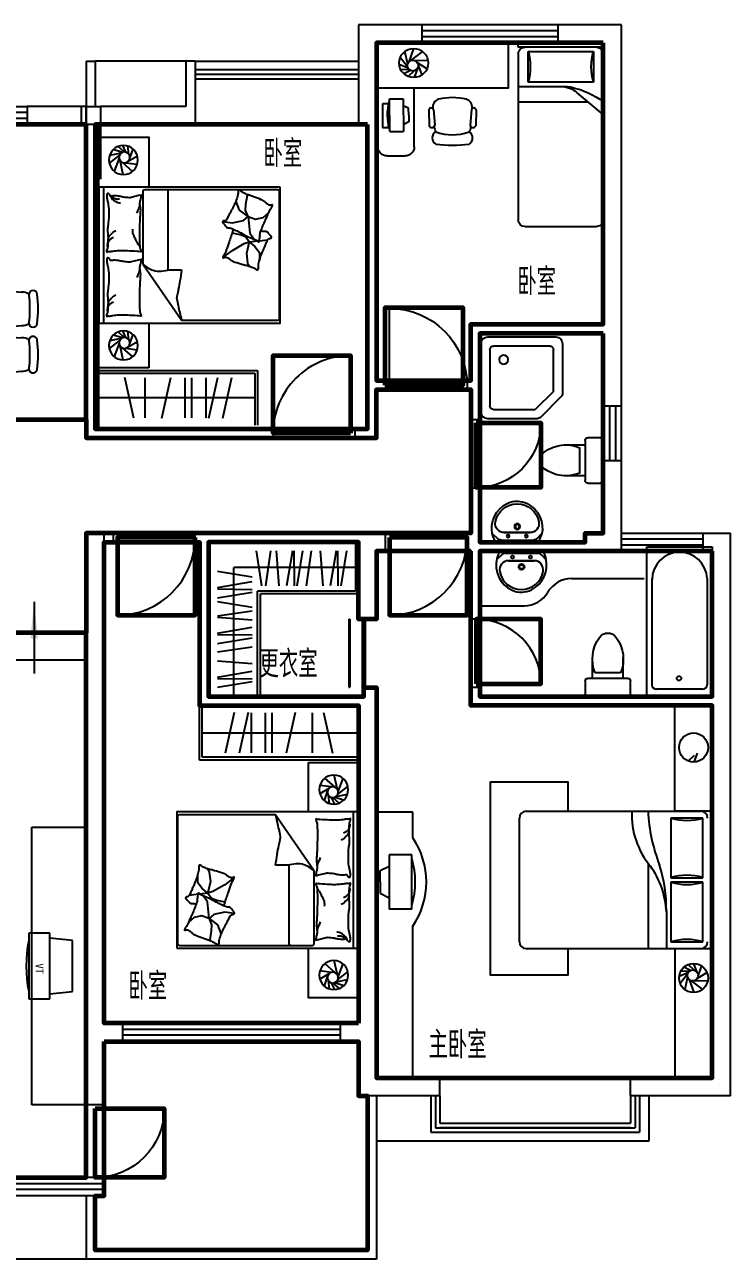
# Model space of a CAD drawing. Extents: x -461314 to -435514, y -713656 to -699456.
# Drawn here: x -443291 to -435514, y -713356 to -699756 of the extents above; entities that cross this region are included whole.
import ezdxf
from ezdxf.enums import TextEntityAlignment as Align

# ---------------------------------------------------------------- set-up
doc = ezdxf.new("R2010")
doc.units = 0
doc.header["$LTSCALE"] = 1000
doc.header["$MEASUREMENT"] = 0
doc.layers.get('0').update_dxf_attribs({"linetype": 'CONTINUOUS'})
for name, color, linetype in [('FUR', 8, 'CONTINUOUS'), ('HZ', 7, 'CONTINUOUS'), ('STAIR', 3, 'CONTINUOUS'), ('WALL', 2, 'CONTINUOUS'), ('WINDOW', 4, 'CONTINUOUS'), ('WINDOW_TEXT', 7, 'CONTINUOUS'), ('厨卫', 223, 'CONTINUOUS'), ('烟道', 6, 'CONTINUOUS')]:
    doc.layers.add(name, color=color, linetype=linetype)
for name, color, linetype, lineweight in [('GT_卧室', 1, 'CONTINUOUS', 60), ('GT_卫生间', 5, 'CONTINUOUS', 60), ('GT_客厅', 2, 'CONTINUOUS', 60), ('GT_衣帽间', 90, 'CONTINUOUS', 60), ('GT_过道', 30, 'CONTINUOUS', 60), ('GT_门', 101, 'CONTINUOUS', 60), ('GT_阳台', 6, 'CONTINUOUS', 60), ('GT_餐厅', 3, 'CONTINUOUS', 60)]:
    doc.layers.add(name, color=color, linetype=linetype, lineweight=lineweight)
doc.styles.add('ATT', font='TXT')
doc.styles.add('DIM_FONT', font='ZBTXT.shx', dxfattribs={"width": 0.8})
doc.styles.add('HZ', font='zbtxt.shx', dxfattribs={"bigfont": 'zbhz.shx'})
doc.styles.add('SIMPLEX', font='SIMPLEX.SHX')

# ---------------------------------------------------------------- blocks, each defined once
blk = doc.blocks.new('_DBLK')
blk.add_line((-0.45, 0), (-0.45, -0.95))
blk.add_arc((-0.45, 0), 0.95, 270, 0)
at = {"layer": 'WINDOW_TEXT', "style": 'SIMPLEX', "flags": 9}
blk.add_attdef('A', text='', height=1, dxfattribs=at).set_placement((0, 1.5), align=Align.MIDDLE)
blk = doc.blocks.new('_LV39')
for p, q in [((-360, -1650), (-360, 0)), ((-360, 0), (360, 0)), ((360, 0), (360, -1650)), ((-304, -1299), (-304, -130)), ((-254, -80), (254, -80)), ((304, -1299), (304, -130)), ((360, -1650), (-360, -1650))]:
    blk.add_line(p, q)
blk.add_circle((6, -200), 25)
for centre, radius, start, end in [((-254, -130), 50, 90, 179.9956), ((254, -130), 50, 0.0044, 90), ((-1, -1286), 304, 182.4544, 359.7472)]:
    blk.add_arc(centre, radius, start, end)
blk = doc.blocks.new('_WBLK')
for p, q in [((-0.5, 0.5), (0.5, 0.5)), ((0.5, 0.167), (-0.5, 0.167)), ((0.5, -0.167), (-0.5, -0.167)), ((-0.5, -0.5), (0.5, -0.5))]:
    blk.add_line(p, q)
at = {"layer": 'WINDOW_TEXT', "style": 'SIMPLEX', "flags": 9}
blk.add_attdef('A', text='', height=1, dxfattribs=at).set_placement((0, 1.5), align=Align.MIDDLE)
blk = doc.blocks.new('M_C5')
for p, q in [((-60, 63), (-50, 152)), ((-28, 86), (7, 160)), ((-9, 88), (59, 149)), ((-54, -14), (-154, 45)), ((-71, 21), (-106, 120)), ((12, 83), (112, 114)), ((26, 75), (152, 50)), ((42, 53), (156, -35)), ((48, 21), (102, -123)), ((-26, -30), (-153, -47)), ((14, -26), (-99, -126)), ((41, -2), (5, -160))]:
    blk.add_line(p, q)
for centre, radius in [((0, 0), 160), ((-11, 28), 60)]:
    blk.add_circle(centre, radius)
at = {"width": 0.8, "flags": 9}
for tag in ['XSIZE', 'YSIZE']:
    blk.add_attdef(tag, (0, 0), '', height=0.5, dxfattribs=at)
blk = doc.blocks.new('M_C54TQD')
for p, q in [((0, -52), (1500, -52)), ((26, -509), (26, -1968)), ((853, -489), (46, -489)), ((853, -489), (1472, -916)), ((46, -761), (915, -761)), ((1472, -1968), (1472, -916)), ((395, -1471), (369, -1593)), ((381, -1368), (395, -1471)), ((528, -1559), (509, -1470)), ((698, -1472), (623, -1603)), ((778, -1368), (698, -1472)), ((188, -1621), (90, -1638)), ((161, -1514), (137, -1518)), ((255, -1552), (161, -1514)), ((257, -1618), (188, -1621)), ((324, -1645), (255, -1552)), ((324, -1645), (257, -1618)), ((369, -1593), (324, -1645)), ((548, -1617), (528, -1559)), ((605, -1658), (548, -1617)), ((623, -1603), (605, -1658)), ((605, -1658), (734, -1626)), ((734, -1626), (837, -1640)), ((90, -1638), (87, -1645)), ((324, -1645), (510, -1664)), ((324, -1645), (355, -1728)), ((355, -1728), (335, -1810)), ((510, -1664), (560, -1700)), ((560, -1700), (572, -1709)), ((592, -1767), (580, -1861)), ((605, -1658), (594, -1752)), ((605, -1658), (655, -1721)), ((655, -1721), (720, -1769)), ((837, -1640), (873, -1660)), ((335, -1810), (281, -1873)), ((720, -1769), (813, -1769)), ((46, -1988), (1452, -1988))]:
    blk.add_line(p, q)
blk.add_lwpolyline([(0, -2000), (0, 0), (1500, 0), (1500, -2000)], close=True)
for points in [[(101, -127, -0.263368), (73, -108, -0.494818), (82, -89, -0.049225), (100, -88, -0.036831), (124, -89, -0.031893), (161, -97, 0.035782), (195, -104, 0.032941), (285, -110, 0.026564), (396, -104, 0.017905), (434, -99, -0.033397), (454, -97, -0.03204), (491, -97, 0.018442), (555, -101, 0.010837), (620, -100, 0.014624), (668, -97, 0.111249), (691, -89, -0.153708), (708, -86, -0.076444), (715, -87, -0.215512), (717, -89, -0.585858), (714, -92, 0.363489), (709, -95, 0.191716), (709, -106, -0.129675), (711, -123, -0.01735), (708, -140, 0.019326), (706, -155, 0.018818), (699, -223, 0.021828), (698, -283, 0.006204), (700, -316, 0.001963), (706, -423, 0.028341), (710, -459, -0.117014), (709, -468, -0.36606), (708, -469, -0.03973), (694, -466, -0.048309), (681, -461, 0.062981), (670, -457, 0.04058), (647, -454, 0.014345), (580, -451, 0.005484), (454, -452, 0.007153), (358, -455, 0.008762), (316, -458, -0.008153), (270, -461, -0.06251), (213, -456, 0.078669), (167, -454, 0.047825), (145, -459, -0.034494), (114, -466, -0.023571), (89, -469, -0.510228), (88, -468), (95, -438), (116, -356, 0.073041), (118, -336, 0.023305), (112, -275, 0.018299), (108, -252, -0.01097), (101, -214, -0.042281), (98, -180, -0.027201), (101, -126)], [(101, -127, -0.077379), (136, -152, -0.077379), (161, -187, -0.047525), (171, -211, -0.047525), (176, -238)], [(575, -101, 0.027842), (551, -111, 0.048685), (539, -119, 0.023666), (511, -144, 0.031223), (492, -164, 0.046801), (486, -172, 0.023191), (478, -189)], [(657, -95, 0.088153), (622, -98, 0.088153), (591, -114, 0.077547), (569, -135, 0.077547), (555, -162)], [(810, -127, -0.263368), (782, -108, -0.494818), (791, -89, -0.049225), (809, -88, -0.036831), (833, -89, -0.031893), (871, -97, 0.035782), (905, -104, 0.032941), (994, -110, 0.026564), (1106, -104, 0.017905), (1143, -99, -0.033397), (1163, -97, -0.03204), (1200, -97, 0.018442), (1265, -101, 0.010837), (1329, -100, 0.014624), (1377, -97, 0.111249), (1400, -89, -0.153708), (1417, -86, -0.076444), (1424, -87, -0.215512), (1426, -89, -0.585858), (1423, -92, 0.363489), (1419, -95, 0.191716), (1419, -106, -0.129675), (1421, -123, -0.01735), (1418, -140, 0.019326), (1415, -155, 0.018818), (1408, -223, 0.021828), (1407, -283, 0.006204), (1409, -316, 0.001963), (1415, -423, 0.028341), (1419, -459, -0.117014), (1419, -468, -0.36606), (1417, -469, -0.03973), (1404, -466, -0.048309), (1390, -461, 0.062981), (1379, -457, 0.04058), (1356, -454, 0.014345), (1289, -451, 0.005484), (1164, -452, 0.007153), (1067, -455, 0.008762), (1025, -458, -0.008153), (979, -461, -0.06251), (922, -456, 0.078669), (877, -454, 0.047825), (854, -459, -0.034494), (823, -466, -0.023571), (798, -469, -0.510228), (797, -468), (805, -438), (825, -356, 0.073041), (827, -336, 0.023305), (821, -275, 0.018299), (817, -252, -0.01097), (810, -214, -0.042281), (807, -180, -0.027201), (810, -126)], [(1284, -101, 0.027842), (1260, -111, 0.048685), (1248, -119, 0.023666), (1220, -144, 0.031223), (1201, -164, 0.046801), (1196, -172, 0.023191), (1188, -189)], [(1366, -95, 0.088153), (1332, -98, 0.088153), (1300, -114, 0.077547), (1279, -135, 0.077547), (1265, -162)], [(99, -143, -0.05369), (114, -156, -0.070312), (122, -168, -0.015448), (125, -177, -0.013244), (129, -187, -0.082127), (132, -205, -0.064164), (129, -228)], [(661, -455, 0.016108), (622, -429, 0.024599), (595, -414, 0.009477), (546, -391, 0.015937), (516, -378, 0.072521), (500, -375, 0.033339), (463, -375)], [(191, -454, 0.009729), (219, -445, 0.009729), (246, -435, 0.007971), (267, -426, 0.007971), (289, -416)], [(853, -489, -0.085272), (917, -599, -0.124044), (926, -686), (912, -782), (914, -912)], [(901, -454, 0.009729), (928, -445, 0.009729), (955, -435, 0.007971), (977, -426, 0.007971), (998, -416)], [(914, -912, 0.007867), (1032, -894, 0.009508), (1128, -876, 0.006616), (1193, -862, -0.023828), (1212, -858, -0.080713), (1230, -859, -0.009591), (1383, -891, -0.013133), (1416, -899, -0.007859), (1472, -916)], [(464, -1480, 0.025626), (476, -1478, 0.0108), (605, -1436, 0.00456), (692, -1405, 0.01125), (727, -1391, 0.069394), (746, -1380, -0.079756), (763, -1371, -0.106399), (778, -1368, -0.328642), (782, -1372, -0.299547), (779, -1378, 0.189917), (774, -1387, 0.033518), (773, -1397, 0.075627), (773, -1402, 0.053489), (776, -1410, 0.017838), (788, -1432, 0.038394), (805, -1456, -0.059529), (816, -1472, -0.035943), (826, -1498, -0.011245), (852, -1585, -0.006203), (862, -1624, 0.010783), (868, -1647, 0.019485), (873, -1660, 0.005062), (892, -1710, 0.101392), (909, -1736, -0.223768), (914, -1749, -0.25558), (911, -1754, -0.081563), (895, -1759, -0.071805), (878, -1759, 0.069985), (861, -1759, 0.03546), (801, -1772, 0.029432), (732, -1797, 0.001554), (699, -1811, -0.00152), (665, -1826, -0.004735), (629, -1840, 0.00382), (586, -1859, 0.296001), (564, -1891, -0.649774), (542, -1900, -0.02319), (538, -1895, 0.0288), (534, -1892, 0.005727), (527, -1886, -0.004358), (519, -1878, -0.027528), (502, -1861, -0.046214), (493, -1850, -0.194121), (490, -1833, 0.133719), (489, -1809, 0.005779), (482, -1787, 0.008882)]]:
    blk.add_lwpolyline(points, format="xyb")
blk.add_lwpolyline([(58, -1583, 0.101392), (40, -1559, -0.223768), (34, -1546, -0.25558), (36, -1541, -0.081563), (52, -1535, -0.071805), (69, -1534, 0.069985), (86, -1532, 0.03546), (145, -1515, 0.029432), (211, -1485, 0.001554), (244, -1468, -0.00152), (276, -1451, -0.004735), (311, -1433, 0.00382), (353, -1412, 0.296001), (372, -1378, -0.649774), (393, -1367, -0.02319), (398, -1372, 0.0288), (402, -1375, 0.005727), (409, -1380, -0.004358), (418, -1387, -0.027528), (436, -1403, -0.046214), (445, -1414, -0.194121), (450, -1430, 0.133719), (453, -1454, 0.011505), (471, -1496, 0.008882), (497, -1550, 0.012426), (535, -1618, -0.033612), (547, -1644), (570, -1701), (588, -1744, 0.224341), (603, -1757, -0.722772), (603, -1766, -0.103513), (599, -1767, 0.053465), (592, -1767, 0.030109), (569, -1772, -0.031436), (547, -1776, -0.05324), (532, -1776, 0.05518), (517, -1777, 0.056271), (492, -1783, 0.0108), (366, -1835, 0.00456), (281, -1873, 0.01125), (247, -1889, 0.069394), (229, -1902, -0.079756), (213, -1912, -0.106399), (199, -1915, -0.328642), (195, -1912, -0.299547), (196, -1906, 0.189917), (201, -1896, 0.033518), (202, -1886, 0.075627), (201, -1882, 0.053489), (197, -1874, 0.017838), (184, -1853, 0.038394), (165, -1830, -0.059529), (153, -1815, -0.035943), (140, -1790, -0.011245), (108, -1705, -0.006203), (95, -1667, 0.010783), (87, -1645, 0.019485), (82, -1632, 0.005062)], format="xyb", close=True)
for centre, start, end in [((46, -509), 90, 180), ((46, -741), 180, 270), ((46, -1968), 180, 270), ((1452, -1968), 270, 360)]:
    blk.add_arc(centre, 20, start, end)
at = {"style": 'DIM_FONT', "width": 0.8, "flags": 9}
for tag in ['XSIZE', 'YSIZE']:
    blk.add_attdef(tag, (0, 0), '', height=0.5, dxfattribs=at)
blk = doc.blocks.new('A$C51464C99')
at = {"layer": 'FUR'}
for p, q in [((1720, 2602, 0), (1720, 3172, 0)), ((1750, 2572, 0), (1750, 3172, 0)), ((384, 3096, 0), (285, 2647, 0)), ((507, 2651, 0), (507, 3091, 0)), ((696, 3096, 0), (795, 2647, 0)), ((948, 2651, 0), (948, 3091, 0)), ((1023, 2651, 0), (1023, 3091, 0)), ((1178, 2651, 0), (1178, 3091, 0)), ((1213, 3096, 0), (1312, 2647, 0)), ((1367, 3096, 0), (1466, 2647, 0)), ((1720, 2872, 0), (0, 2872, 0)), ((0, 2602, 0), (1720, 2602, 0)), ((0, 2572, 0), (1750, 2572, 0))]:
    blk.add_line(p, q, dxfattribs=at)
at = {"layer": 'FUR', "elevation": 0}
for points in [[(550, 2542), (0, 2542), (0, 2050), (550, 2050)], [(550, 550), (0, 550), (0, 0), (550, 0)]]:
    blk.add_lwpolyline(points, close=True, dxfattribs=at)
at = {"layer": 'FUR'}
for name, p, rotation in [('M_C5', (271, 2295, 0), 180.0000000003231), ('M_C54TQD', (0, 550, 0), 90), ('M_C5', (271, 252, 0), 180.0000000003231)]:
    blk.add_blockref(name, p, dxfattribs=dict(at, rotation=rotation))
blk = doc.blocks.new('12PSTG02')
at = {"color": 0, "linetype": 'ByBlock'}
for p, q in [((-5.882738, 11.493405), (-13.636493, 11.294805)), ((-5.73403, 9.170818), (-13.415554, 8.575543)), ((-4.996459, 9.562867), (-5.284204, 9.540568)), ((-5.882738, -11.493405), (-13.636493, -11.294805)), ((-5.73403, -9.170818), (-13.415554, -8.575543)), ((-4.996459, -9.562867), (-5.284204, -9.540568)), ((-4.996459, -9.562867), (-5.28099, -9.544821))]:
    blk.add_line(p, q, dxfattribs=at)
for centre, radius, start, end in [((39.486083, 0), 62.486083, 172.590731, 187.409269), ((-19.5, 6.311132), 3.452743, 30.392687, 149.607313), ((4.70097, 0), 22.70097, 159.208954, 200.791046), ((-12.998837, 0.943692), 7.999035, 97.334712, 116.212212), ((-13.097037, 9.970029), 1.4304, 112.156422, 257.133709), ((-6.286552, 10.301496), 1.258456, 296.04311, 71.283835), ((-4.647836, 5.578088), 4, 16.10866, 95), ((-28.187947, 0), 28.187947, 346.275006, 13.724994), ((-19.5, -6.311132), 3.452743, 210.392687, 329.607313), ((-12.998837, -1.056308), 7.999035, 243.61801, 261.904764), ((-13.097037, -9.970029), 1.4304, 102.866291, 247.843578), ((-6.286552, -10.301496), 1.258456, 288.716165, 63.95689), ((-4.647836, -5.578088), 4, 265, 343.89134)]:
    blk.add_arc(centre, radius, start, end, dxfattribs=at)
at = {"color": 0, "linetype": 'ByBlock', "style": 'ATT'}
for tag, p, flags in [('ITEM', (-22, -21), 3), ('ROOM_NUMBER', (-22, -29), 1)]:
    blk.add_attdef(tag, p, '', height=6, dxfattribs=dict(at, flags=flags))
blk = doc.blocks.new('-CHAI6')
at = {"xscale": 22.75, "yscale": 22.75, "zscale": 22.75}
blk.add_blockref('12PSTG02', (519, 28), dxfattribs=at)
blk = doc.blocks.new('A$C41520BB4')
at = {"layer": 'FUR'}
for p, q in [((1146, 1437), (500, 1437)), ((670, 1325), (671, 1387)), ((671, 1387), (933, 1385)), ((933, 1385), (932, 1320)), ((618, 1310), (617, 1160)), ((978, 1307), (618, 1310)), ((932, 1320), (676, 1321)), ((978, 1307), (977, 1157)), ((1246, 1337), (1246, 1137)), ((617, 1160), (977, 1157)), ((721, 1099), (692, 1159)), ((796, 1098), (721, 1099)), ((796, 1098), (871, 1098)), ((871, 1098), (902, 1158)), ((1146, 1037), (500, 1037))]:
    blk.add_line(p, q, dxfattribs=at)
blk.add_lwpolyline([(500, 1453), (0, 1453), (0, 0), (500, 0)], close=True, dxfattribs=at)
for centre, radius, start, end in [((1146, 1337), 100, 0, 90), ((794, 776), 555, 73.2367, 105.9776), ((1146, 1137), 100, 270, 0)]:
    blk.add_arc(centre, radius, start, end, dxfattribs=at)
at = {"layer": 'FUR', "xscale": -1}
for name, p, rotation in [('M_C5', (222, 1043), 309.9999999999941), ('-CHAI6', (1122, 588), 3.4373e-12)]:
    blk.add_blockref(name, p, dxfattribs=dict(at, rotation=rotation))
blk = doc.blocks.new('BED1')
at = {"layer": 'FUR'}
for p, q in [((-1951, 469), (-120, 469)), ((-790, 468), (-549, 182)), ((-48, 469), (-48, -469)), ((-48, 469), (0, 469)), ((0, 469), (0, -469)), ((-2023, -397), (-2023, 397)), ((-649, -469), (-649, 300)), ((-433, 361), (-433, -361)), ((-96, 361), (-433, 361)), ((-96, -361), (-96, 361)), ((-481, -469), (-481, 53)), ((-433, -361), (-96, -361)), ((-120, -469), (-1951, -469)), ((-48, -469), (0, -469))]:
    blk.add_line(p, q, dxfattribs=at)
for centre, radius, start, end in [((-1951, 397), 72.1, 90, 180), ((-1440, -106), 978, 13.3928, 36.0202), ((-120, 397), 72.1, 0, 90), ((-264, 937), 601, 253.7398, 286.2602), ((-769, -4), 288, 0, 40.1059), ((-769, 53), 288, 0, 13.3928), ((-1951, -397), 72.1, 180, 270), ((-264, -937), 601, 73.7398, 106.2602), ((-120, -397), 72.1, 270, 0)]:
    blk.add_arc(centre, radius, start, end, dxfattribs=at)
blk = doc.blocks.new('A$C283B5FA0')
at = {"layer": 'FUR', "xscale": -1, "rotation": 90.00792921437115}
blk.add_blockref('BED1', (469, 0), dxfattribs=at)
at = {"layer": 'WINDOW', "xscale": -1, "rotation": 269.9999722310597}
blk.add_blockref('A$C41520BB4', (1047, 0), dxfattribs=at)
blk = doc.blocks.new('A$C14C36DB4')
at = {"layer": 'FUR'}
for p, q in [((599, 1820), (613, 1981)), ((993, 1820), (981, 1981)), ((333, 1506), (172, 1491)), ((385, 1416), (385, 716)), ((1185, 1416), (1185, 716)), ((1221, 1496), (1382, 1482)), ((333, 1112), (172, 1123)), ((1221, 1102), (1382, 1114)), ((333, 1001), (172, 987)), ((1221, 992), (1382, 977)), ((333, 607), (172, 619)), ((1221, 598), (1382, 609)), ((599, 333), (613, 172)), ((993, 333), (981, 172))]:
    blk.add_line(p, q, dxfattribs=at)
for centre, radius, start, end in [((640, 2108), 46, 98.4555, 261.5445), ((797, 1981), 184, 153.7878, 180), ((796, 1061), 1104, 81.5445, 98.4555), ((796, 970), 1104, 81.5445, 98.4555), ((951, 2108), 46, 278.4555, 81.5445), ((797, 1981), 184, 0, 26.382), ((785, 1416), 400, 0, 180), ((690, 1812), 92, 175, 253.8913), ((901, 1812), 92, 286.1087, 5), ((796, 2177), 471, 253.8913, 286.1087), ((45, 1464), 46, 8.4555, 171.5445), ((341, 1414), 92, 16.1087, 95), ((1213, 1404), 92, 85, 163.8913), ((1508, 1455), 46, 8.4555, 171.5445), ((1092, 1309), 1104, 171.5445, 188.4555), ((1183, 1309), 1104, 171.5445, 188.4555), ((172, 1307), 184, 90, 116.2122), ((-24, 1309), 471, 343.8913, 16.1087), ((1577, 1299), 471, 163.8913, 196.1087), ((1382, 1298), 184, 63.7878, 90), ((371, 1299), 1104, 351.5445, 8.4555), ((462, 1299), 1104, 351.5445, 8.4555), ((45, 1153), 46, 188.4555, 351.5445), ((172, 1307), 184, 243.618, 270), ((341, 1203), 92, 265, 343.8913), ((1213, 1194), 92, 196.1087, 275), ((1382, 1298), 184, 270, 296.382), ((1508, 1143), 46, 188.4555, 351.5445), ((1092, 804), 1104, 171.5445, 188.4555), ((45, 960), 46, 8.4555, 171.5445), ((1183, 804), 1104, 171.5445, 188.4555), ((172, 803), 184, 90, 116.2122), ((341, 910), 92, 16.1087, 95), ((1213, 900), 92, 85, 163.8913), ((1382, 793), 184, 63.7878, 90), ((1508, 950), 46, 8.4555, 171.5445), ((371, 795), 1104, 351.5445, 8.4555), ((462, 795), 1104, 351.5445, 8.4555), ((-24, 804), 471, 343.8913, 16.1087), ((1577, 795), 471, 163.8913, 196.1087), ((785, 716), 400, 180, 0), ((45, 649), 46, 188.4555, 351.5445), ((172, 803), 184, 243.618, 270), ((341, 699), 92, 265, 343.8913), ((1213, 689), 92, 196.1087, 275), ((1382, 793), 184, 270, 296.382), ((1508, 639), 46, 188.4555, 351.5445), ((690, 341), 92, 106.1087, 185), ((796, -24), 471, 73.8913, 106.1087), ((901, 341), 92, 355, 73.8913), ((797, 172), 184, 180, 206.2122), ((797, 172), 184, 333.618, 0), ((640, 45), 46, 98.4555, 261.5445), ((796, 1183), 1104, 261.5445, 278.4555), ((951, 45), 46, 278.4555, 81.5445), ((796, 1092), 1104, 261.5445, 278.4555)]:
    blk.add_arc(centre, radius, start, end, dxfattribs=at)
blk = doc.blocks.new('A$C0FB162C6')
at = {"layer": 'FUR', "xscale": -1, "rotation": 180}
blk.add_blockref('A$C14C36DB4', (12, 2165), dxfattribs=at)
blk = doc.blocks.new('M_E6')
for p, q in [((240, 0), (-240, 0)), ((-237, 0), (239, 0)), ((240, 0), (270, -79)), ((-213, -36), (-271, -91)), ((-240, 0), (-270, -79)), ((-179, -23), (181, -23)), ((141, -105), (-141, -105)), ((-141, -105), (141, -105)), ((217, -37), (274, -95))]:
    blk.add_line(p, q)
for centre, radius in [((-99, -65), 16.3), ((101, -65), 16.3), ((2, -172), 31.6), ((2, -172), 23)]:
    blk.add_circle(centre, radius)
for centre, radius, start, end in [((28, -152), 307, 166.1751, 244.7296), ((-141, -205), 100, 90, 190.5602), ((-179, -73), 50, 90, 133.181), ((-28, -152), 307, 297.0639, 13.8249), ((141, -205), 100, 349.4398, 90), ((181, -73), 50, 44.5607, 90), ((0, -179), 243, 190.5602, 349.4398), ((0, -201), 250, 245.8071, 296.4628), ((28, -152), 307, 266.589, 266.5936)]:
    blk.add_arc(centre, radius, start, end)
at = {"width": 0.8, "flags": 9}
for tag in ['XSIZE', 'YSIZE']:
    blk.add_attdef(tag, (0, 0), '', height=0.5, dxfattribs=at)
blk = doc.blocks.new('_ARROW')
blk.add_solid([(0, 0), (-1, 0.1), (-1, -0.1)])
blk = doc.blocks.new('A$C3A912732')
at = {"layer": '厨卫'}
for p, q in [((8, 370), (319, 681)), ((361, 681), (460, 582)), ((460, 540), (149, 229)), ((446, 440), (249, 243)), ((425, 504), (588, 341)), ((107, 229), (8, 328)), ((185, 264), (348, 101))]:
    blk.add_line(p, q, dxfattribs=at)
for centre, radius, start, end in [((340, 660), 30, 45, 135), ((439, 561), 30, 315, 45), ((294, 73), 398, 8.3619, 67.5495), ((29, 349), 30, 135, 225), ((128, 250), 30, 225, 315), ((616, 395), 398, 202.4505, 261.6381), ((580, 109), 110, 258.4509, 11.5491)]:
    blk.add_arc(centre, radius, start, end, dxfattribs=at)
at = {"layer": '厨卫', "style": 'DIM_FONT', "width": 0.8, "flags": 9}
for tag in ['YSIZE', 'XSIZE']:
    blk.add_attdef(tag, (163, 526), '', height=0.5, rotation=225, dxfattribs=at)
blk = doc.blocks.new('M_A13ZTG')
for p, q in [((-0.502, 0.208), (0.498, 0.208)), ((-0.502, 0.208), (-0.502, 0.19)), ((-0.502, 0.19), (0.498, 0.19)), ((0.498, 0.208), (0.498, 0.19))]:
    blk.add_line(p, q)
blk = doc.blocks.new('M_E27FMO')
at = {"color": 0, "linetype": 'ByBlock'}
for p, q in [((-185.9, 0.6), (-549.7, 0.6)), ((-599.7, -49.4), (-599.7, -549.4)), ((-508.1, -66.1), (-199.7, -66.1)), ((-66.4, -199.4), (-199.7, -66.1)), ((-9.5, -162.1), (-162.4, -9.2)), ((-533.1, -507.8), (-533.1, -91.1)), ((-66.4, -199.4), (-66.4, -507.8)), ((0.3, -549.4), (0.3, -185.6)), ((-91.4, -532.8), (-508.1, -532.8)), ((-549.7, -599.4), (-49.7, -599.4))]:
    blk.add_line(p, q, dxfattribs=at)
blk.add_circle((-433.1, -432.8), 33.3, dxfattribs=at)
for centre, radius, start, end in [((-549.7, -49.4), 50, 90, 180), ((-185.9, -32.8), 33.3, 45, 90), ((-508.1, -91.1), 25, 90, 180), ((-33.1, -185.6), 33.3, 0, 45), ((-508.1, -507.8), 25, 180, 270), ((-91.4, -507.8), 25, 270, 0), ((-549.7, -549.4), 50, 180, 270), ((-49.7, -549.4), 50, 270, 0)]:
    blk.add_arc(centre, radius, start, end, dxfattribs=at)
at = {"style": 'DIM_FONT', "width": 0.8, "flags": 9}
for tag in ['XSIZE', 'YSIZE']:
    blk.add_attdef(tag, (0, 0), '', height=0.5, dxfattribs=at)
blk = doc.blocks.new('A$C503303A6')
at = {"layer": '厨卫', "xscale": -1.5, "yscale": 1.5, "zscale": 1.5, "rotation": 179.9999564284165}
blk.add_blockref('M_E27FMO', (900, 1), dxfattribs=at)
blk = doc.blocks.new('_C9EGQ')
for p, q in [((351, 0), (-351, 0)), ((384, -312), (351, 0)), ((-351, 0), (-384, -312)), ((450, -312), (-450, -312)), ((-450, -312), (-450, -600)), ((450, -600), (450, -312)), ((-450, -600), (450, -600))]:
    blk.add_line(p, q)
blk.add_arc((0, 1103, 0), 1739, 258.3431, 281.6569)
at = {"extrusion": (0, 1.622e-13, -1)}
blk.add_text('TV', height=105, rotation=0, dxfattribs=at).set_placement((-108, -504))
at = {"style": 'DIM_FONT', "width": 0.8, "flags": 9}
for tag in ['XSIZE', 'YSIZE']:
    blk.add_attdef(tag, (0, 0), '', height=0.5, dxfattribs=at)

msp = doc.modelspace()

# ---------------------------------------------------------------- linework, layer by layer
at = {"layer": 'FUR'}
for p, q in [((-440676, -705937), (-440737, -705552)), ((-440581, -705552), (-440637, -705937)), ((-440486, -705937), (-440515, -705552)), ((-440341, -705552), (-440407, -705937)), ((-440318, -705937), (-440323, -705552)), ((-440229, -705552), (-440292, -705937)), ((-440134, -705552), (-440190, -705937)), ((-440003, -705937), (-440032, -705552)), ((-439858, -705552), (-439924, -705937)), ((-439835, -705937), (-439840, -705552)), ((-439746, -705552), (-439808, -705937)), ((-439644, -705456), (-439644, -705996)), ((-440783, -705842), (-441168, -705781)), ((-439644, -705734), (-440986, -705734)), ((-440986, -707156), (-440986, -705734)), ((-441168, -705957), (-440783, -705891)), ((-440783, -705980), (-441168, -705975)), ((-441168, -706069), (-440783, -706006)), ((-439644, -705996), (-440724, -705996)), ((-440724, -707156), (-440724, -705996)), ((-439614, -706026), (-440694, -706026)), ((-440694, -707156), (-440694, -706026)), ((-440783, -706174), (-441168, -706113)), ((-441168, -706269), (-440783, -706213)), ((-440783, -706314), (-441168, -706285)), ((-441168, -706459), (-440783, -706393)), ((-440783, -706482), (-441168, -706477)), ((-441168, -706571), (-440783, -706509)), ((-441168, -706666), (-440783, -706610)), ((-440783, -706797), (-441168, -706768)), ((-441168, -706943), (-440783, -706876)), ((-440783, -706965), (-441168, -706960)), ((-441168, -707055), (-440783, -706992)), ((-441364, -707856), (-441364, -707256)), ((-441334, -707826), (-441334, -707256)), ((-440982, -707331), (-441080, -707780)), ((-440827, -707331), (-440926, -707780)), ((-440311, -707331), (-440409, -707780)), ((-439998, -707331), (-439900, -707780)), ((-436127, -708420), (-436126, -707256)), ((-440792, -707776), (-440792, -707337)), ((-440638, -707776), (-440638, -707337)), ((-440562, -707776), (-440562, -707337)), ((-440121, -707776), (-440121, -707337)), ((-441334, -707556), (-439614, -707556)), ((-439614, -707856), (-441364, -707856)), ((-439614, -707826), (-441334, -707826)), ((-435913, -707805), (-435979, -707867)), ((-435878, -707780), (-435915, -707878)), ((-437763, -708420), (-435841, -708420)), ((-435715, -708420), (-436126, -708420)), ((-439014, -708432), (-439414, -708432)), ((-439014, -708712), (-439014, -708432)), ((-437839, -709858), (-437839, -708495)), ((-435816, -708495), (-436169, -708495)), ((-436169, -708495), (-436169, -709152)), ((-435816, -709152), (-435816, -708495)), ((-443214, -711656, 0), (-443214, -708594, 0)), ((-443214, -708594, 0), (-442614, -708594, 0)), ((-439025, -708899), (-439275, -708899)), ((-439275, -708899), (-439275, -709499)), ((-439025, -709499), (-439025, -708899)), ((-439375, -709074), (-439275, -709024)), ((-439375, -709199), (-439375, -709074)), ((-436421, -709000), (-436421, -709934)), ((-439375, -709199), (-439375, -709324)), ((-436169, -709152), (-435816, -709152)), ((-435816, -709202), (-436169, -709202)), ((-436169, -709202), (-436169, -709858)), ((-435816, -709858), (-435816, -709202)), ((-439375, -709324), (-439275, -709374)), ((-439025, -709499), (-439275, -709499)), ((-436219, -709518), (-436219, -709934)), ((-439014, -711356), (-439014, -709685)), ((-436169, -709858), (-435816, -709858)), ((-435841, -709934), (-437763, -709934)), ((-436126, -709934), (-436126, -711356)), ((-435715, -709934), (-436126, -709934)), ((-435969, -710184), (-436060, -710180)), ((-435952, -710173), (-436027, -710139)), ((-435913, -710170), (-435979, -710109)), ((-435878, -710195), (-435915, -710097)), ((-435869, -710233), (-435830, -710124)), ((-435982, -710201), (-436078, -710241)), ((-435987, -710216), (-436068, -710316)), ((-435985, -710244), (-436016, -710384)), ((-435969, -710272), (-435918, -710417)), ((-435949, -710285), (-435820, -710383)), ((-435913, -710286), (-435762, -710289)), ((-435879, -710263), (-435772, -710195)), ((-442614, -711656, 0), (-443214, -711656, 0))]:
    msp.add_line(p, q, dxfattribs=at)
for points in [[(-440164, -707885), (-439614, -707885), (-439614, -708427), (-440164, -708427)], [(-440164, -709927), (-439614, -709927), (-439614, -710477), (-440164, -710477)]]:
    msp.add_lwpolyline(points, close=True, dxfattribs=at)
msp.add_lwpolyline([(-437300, -708420), (-437300, -708100), (-438161, -708100), (-438161, -710224), (-437300, -710224), (-437300, -709934)], dxfattribs=at)
for centre, radius in [((-435919, -707718), 160), ((-435919, -710257), 160), ((-435928, -710228), 60)]:
    msp.add_circle(centre, radius, dxfattribs=at)
for centre, radius, start, end in [((-437763, -708495), 75.7, 90, 180), ((-435708, -708458), 892, 177.5673, 219.5461), ((-434566, -708335), 1857, 182.616, 201.4069), ((-435841, -708495), 75.7, 0, 90), ((-435992, -707890), 631, 253.7398, 286.2602), ((-439729, -709199), 865, 325.7553, 34.2447), ((-439912, -709199), 925, 343.6295, 16.3705), ((-437146, -709571), 928, 2.5398, 36.0403), ((-437803, -709497), 1584, 359.2582, 17.8034), ((-435992, -709757), 631, 73.7398, 106.2602), ((-435992, -708596), 631, 253.7398, 286.2602), ((-437763, -709858), 75.7, 180, 270), ((-435992, -710464), 631, 73.7398, 106.2602), ((-435841, -709858), 75.7, 270, 0)]:
    msp.add_arc(centre, radius, start, end, dxfattribs=at)
at = {"layer": 'GT_卧室'}
for points in [[(-436915, -699956), (-439414, -699956), (-439414, -703676), (-438374, -703676), (-438374, -703056), (-436914, -703056), (-436915, -699956)], [(-439514, -700856), (-442514, -700856), (-442514, -704206), (-439514, -704206), (-439514, -700856)], [(-439614, -710756), (-442414, -710756), (-442414, -705456), (-441364, -705456), (-441364, -707256), (-439614, -707256), (-439614, -710756)], [(-438374, -705556), (-439414, -705556), (-439414, -706306), (-439554, -706306), (-439554, -707056), (-439414, -707056), (-439414, -711356), (-435714, -711356), (-435714, -707256), (-438374, -707256), (-438374, -705556)]]:
    msp.add_lwpolyline(points, dxfattribs=at)
at = {"layer": 'GT_卫生间'}
for points in [[(-436914, -703156), (-438274, -703156), (-438274, -705456), (-437114, -705456), (-437114, -705356), (-436914, -705356), (-436914, -703156)], [(-435714, -705556), (-438274, -705556), (-438274, -707156), (-435714, -707156), (-435714, -705556)]]:
    msp.add_lwpolyline(points, dxfattribs=at)
at = {"layer": 'GT_客厅'}
msp.add_lwpolyline([(-447014, -712456), (-442614, -712456), (-442614, -706456), (-447014, -706456), (-447014, -712456)], dxfattribs=at)
at = {"layer": 'GT_衣帽间'}
msp.add_lwpolyline([(-439554, -706306), (-439614, -706306), (-439614, -705456), (-441264, -705456), (-441264, -707156), (-439554, -707156), (-439554, -706306)], dxfattribs=at)
at = {"layer": 'GT_过道'}
msp.add_lwpolyline([(-445114, -706456), (-445114, -704106), (-442614, -704106), (-442614, -704306), (-439414, -704306), (-439414, -703776), (-438374, -703776), (-438374, -705356), (-442614, -705356), (-442614, -706456), (-445114, -706456)], dxfattribs=at)
at = {"layer": 'GT_门'}
for points in [[(-439319, -703726), (-439319, -702871), (-438464, -702871), (-438464, -703726), (-439319, -703726)], [(-439699, -704256), (-440554, -704256), (-440554, -703401), (-439699, -703401), (-439699, -704256)], [(-438314, -704143), (-437602, -704143), (-437602, -704855), (-438314, -704855), (-438314, -704143)], [(-441414, -705406), (-442269, -705406), (-442269, -706261), (-441414, -706261), (-441414, -705406)], [(-439269, -705406), (-439269, -706261), (-438414, -706261), (-438414, -705406), (-439269, -705406)], [(-438314, -707018), (-437602, -707018), (-437602, -706306), (-438314, -706306), (-438314, -707018)], [(-442514, -711696), (-441754, -711696), (-441754, -712456), (-442514, -712456), (-442514, -711696)]]:
    msp.add_lwpolyline(points, dxfattribs=at)
at = {"layer": 'GT_阳台'}
msp.add_lwpolyline([(-442414, -710956), (-439614, -710956), (-439614, -711556), (-439514, -711556), (-439514, -713256), (-442514, -713256), (-442514, -712656), (-442414, -712656), (-442414, -710956)], dxfattribs=at)
at = {"layer": 'GT_餐厅'}
msp.add_lwpolyline([(-442614, -700856), (-445414, -700856), (-445414, -704106), (-442614, -704106), (-442614, -700856)], dxfattribs=at)
at = {"layer": 'STAIR'}
for p, q in [((-441514, -700156), (-442514, -700156)), ((-441514, -700156), (-442414, -700156)), ((-441414, -700156), (-439614, -700156)), ((-442614, -706456), (-443614, -706456)), ((-442614, -706756), (-443714, -706756))]:
    msp.add_line(p, q, dxfattribs=at)
msp.add_lwpolyline([(-443188, -706115), (-443188, -706902)], dxfattribs=at)
at = {"layer": 'WALL'}
for p, q in [((-439614, -699756), (-439614, -700656)), ((-438914, -699756), (-439614, -699756)), ((-438914, -699756), (-438914, -699956)), ((-436714, -699756), (-437414, -699756)), ((-437414, -699756), (-437414, -699956)), ((-436714, -703956), (-436714, -699756)), ((-439414, -699956), (-439414, -703676)), ((-438914, -699956), (-439414, -699956)), ((-436914, -699956), (-437414, -699956)), ((-436914, -703056), (-436914, -699956)), ((-442614, -700156), (-442514, -700156)), ((-442614, -700156), (-442614, -700856)), ((-442514, -700156), (-442514, -700656)), ((-441514, -700156), (-441514, -700656)), ((-441414, -700156), (-441514, -700156)), ((-441414, -700156), (-441414, -700856)), ((-442614, -700656), (-443264, -700656)), ((-443264, -700656), (-443264, -700856)), ((-442614, -700656), (-442664, -700656)), ((-442664, -700856), (-442664, -700656)), ((-442614, -701456), (-442614, -700656)), ((-442614, -700656), (-442454, -700656)), ((-442454, -700656), (-442454, -701456)), ((-442454, -700656), (-442454, -700656)), ((-441514, -700656), (-442454, -700656)), ((-439614, -700656), (-439614, -700856)), ((-439614, -700656), (-439614, -700656)), ((-441414, -700856), (-443264, -700856)), ((-442454, -700856), (-442664, -700856)), ((-441414, -700856), (-442664, -700856)), ((-442614, -704306), (-442614, -700856)), ((-442474, -704206), (-442474, -700856)), ((-442474, -700856), (-442474, -700856)), ((-442474, -700856), (-442474, -700856)), ((-439614, -700856), (-439514, -700856)), ((-439514, -700856), (-439514, -704206)), ((-438364, -703056), (-438364, -703676)), ((-436914, -703056), (-438364, -703056)), ((-438264, -703156), (-438264, -704106)), ((-436914, -703156), (-438264, -703156)), ((-436914, -703956), (-436914, -703156)), ((-439314, -703676), (-439414, -703676)), ((-439414, -703776), (-439414, -704306)), ((-439314, -703776), (-439414, -703776)), ((-439314, -703676), (-439314, -703776)), ((-438414, -703676), (-438414, -703776)), ((-438364, -703676), (-438414, -703676)), ((-438364, -703776), (-438414, -703776)), ((-438364, -703776), (-438364, -704106)), ((-436914, -703956), (-436714, -703956)), ((-440554, -704206), (-442474, -704206)), ((-440554, -704206), (-440554, -704306)), ((-439654, -704206), (-439654, -704306)), ((-439514, -704206), (-439654, -704206)), ((-438364, -704106), (-438264, -704106)), ((-440554, -704306), (-442614, -704306)), ((-439414, -704306), (-439654, -704306)), ((-436914, -705356), (-436914, -704556)), ((-436914, -704556), (-436714, -704556)), ((-436714, -705356), (-436714, -704556)), ((-438364, -704856), (-438364, -705356)), ((-438364, -704856), (-438264, -704856)), ((-438264, -704856), (-438264, -705456)), ((-442614, -711656, 0), (-442614, -705356)), ((-442414, -705356), (-442614, -705356)), ((-442414, -710756), (-442414, -705356)), ((-442314, -705356), (-442414, -705356)), ((-442314, -705456), (-442314, -705356)), ((-441364, -705356), (-441414, -705356)), ((-441414, -705456), (-441414, -705356)), ((-439314, -705356), (-441364, -705356)), ((-441364, -705356), (-441364, -705356)), ((-439314, -705556), (-439314, -705356)), ((-438414, -705556), (-438414, -705356)), ((-438364, -705356), (-438414, -705356)), ((-436914, -705356), (-437114, -705356)), ((-437114, -705456), (-437114, -705356)), ((-436714, -705556), (-436714, -705356)), ((-436714, -705356), (-436714, -705356)), ((-435814, -705556), (-435814, -705356)), ((-435814, -705356), (-435514, -705356)), ((-435514, -711556), (-435514, -705356)), ((-435514, -707156), (-435514, -705356)), ((-442314, -705456), (-442414, -705456)), ((-441364, -705456), (-441414, -705456)), ((-441364, -705456), (-441364, -707256)), ((-439614, -705456), (-441264, -705456)), ((-441264, -705456), (-441264, -707156)), ((-439614, -706306), (-439614, -705456)), ((-439314, -705556), (-439414, -705556)), ((-439414, -706306), (-439414, -705556)), ((-438364, -705556), (-438414, -705556)), ((-438364, -706306), (-438364, -705556)), ((-437114, -705456), (-438264, -705456)), ((-438264, -706306), (-438264, -705556)), ((-438264, -705556), (-436714, -705556)), ((-435814, -705556), (-435714, -705556)), ((-435714, -707156), (-435714, -705556)), ((-439614, -706306), (-439414, -706306)), ((-438264, -706306), (-438364, -706306)), ((-439554, -707056), (-439414, -707056)), ((-439554, -707156), (-439554, -707056)), ((-439414, -711356), (-439414, -707056)), ((-438264, -707056), (-438364, -707056)), ((-438364, -707256), (-438364, -707056)), ((-438264, -707156), (-438264, -707056)), ((-441264, -707156), (-439554, -707156)), ((-435714, -707156), (-438264, -707156)), ((-441364, -707256), (-439614, -707256)), ((-439614, -710756), (-439614, -707256)), ((-435714, -707256), (-438364, -707256)), ((-435714, -711356), (-435714, -707256)), ((-442214, -710756), (-442414, -710756, 0)), ((-442214, -710756, 0), (-442214, -710956, 0)), ((-442214, -710756, 0), (-442214, -710756, 0)), ((-439814, -710756), (-439814, -710956)), ((-439614, -710756), (-439814, -710756)), ((-442414, -711656, 0), (-442414, -710956)), ((-442214, -710956), (-442414, -710956, 0)), ((-442214, -710956, 0), (-442214, -710956, 0)), ((-439614, -710956), (-439814, -710956)), ((-439614, -711556), (-439614, -710956)), ((-438714, -711356), (-439414, -711356)), ((-438714, -711556), (-438714, -711356)), ((-435714, -711356), (-436614, -711356)), ((-436614, -711556), (-436614, -711356)), ((-442414, -711656, 0), (-442614, -711656, 0)), ((-438714, -711556), (-439614, -711556)), ((-435514, -711556), (-436614, -711556))]:
    msp.add_line(p, q, dxfattribs=at)
at = {"layer": 'WINDOW'}
for p, q in [((-437414, -699756), (-438914, -699756)), ((-437414, -699823), (-438914, -699823)), ((-437414, -699890), (-438914, -699890)), ((-437414, -699956), (-438914, -699956)), ((-441414, -700251, 0), (-439614, -700251, 0)), ((-441414, -700301), (-439614, -700301)), ((-441414, -700351), (-439614, -700351)), ((-441414, -700856), (-439614, -700856)), ((-438264, -704856), (-438264, -704106)), ((-438264, -707056), (-438264, -706306)), ((-439814, -710756), (-442214, -710756)), ((-439814, -710826), (-442214, -710826)), ((-439814, -710886), (-442214, -710886)), ((-439814, -710956), (-442214, -710956)), ((-436614, -711356), (-438714, -711356)), ((-442414, -712456), (-442414, -711656, 0)), ((-439514, -711556), (-439514, -713256)), ((-439414, -711556), (-439414, -713356)), ((-438814, -711556, 0), (-438814, -711956, 0)), ((-438764, -711556, 0), (-438764, -711906, 0)), ((-438714, -711556, 0), (-438714, -711856, 0)), ((-436614, -711556, 0), (-436614, -711856, 0)), ((-436564, -711556, 0), (-436564, -711906, 0)), ((-436514, -711556, 0), (-436514, -711956, 0)), ((-436414, -711556, 0), (-436414, -712056, 0)), ((-438814, -711956, 0), (-436514, -711956, 0)), ((-438764, -711906, 0), (-436564, -711906, 0)), ((-438714, -711856, 0), (-436614, -711856, 0)), ((-436614, -711906, 0), (-438714, -711906, 0)), ((-436414, -712056, 0), (-439414, -712056, 0)), ((-442414, -712456, 0), (-446814, -712456, 0)), ((-442414, -712656), (-442414, -712456)), ((-442414, -712526, 0), (-446814, -712526, 0)), ((-442414, -712586, 0), (-446814, -712586, 0)), ((-442414, -712656, 0), (-446814, -712656, 0)), ((-442614, -712656), (-442614, -713356, 0)), ((-442514, -712656), (-442514, -713256, 0)), ((-439514, -713256), (-442514, -713256, 0)), ((-442614, -713356, 0), (-447014, -713356, 0)), ((-439414, -713356), (-442614, -713356, 0))]:
    msp.add_line(p, q, dxfattribs=at)
at = {"layer": '厨卫'}
for p, q in [((-437264, -705856), (-436464, -705856)), ((-438264, -706156), (-437784, -706156))]:
    msp.add_line(p, q, dxfattribs=at)
for centre, start, end in [((-437264, -706156), 90, 150), ((-437784, -705856), 270, 330)]:
    msp.add_arc(centre, 300, start, end, dxfattribs=at)

# ---------------------------------------------------------------- block references
at = {"layer": 'FUR', "xscale": -1}
for name, p, rotation in [('M_C5', (-439885, -708182), 180), ('M_C54TQD', (-439614, -709927), 270), ('M_C5', (-439885, -710225), 180)]:
    msp.add_blockref(name, p, dxfattribs=dict(at, rotation=rotation))
at = {"layer": 'FUR', "xscale": 0.8000000000465661, "yscale": 0.8000000000465661, "zscale": 0.8, "rotation": 270}
msp.add_blockref('_C9EGQ', (-442766, -710125, 0), dxfattribs=at)
at = {"layer": 'HZ', "xscale": -1, "rotation": 180}
msp.add_blockref('A$C51464C99', (-442474, -700994, 0), dxfattribs=at)
at = {"layer": 'HZ', "xscale": -1}
msp.add_blockref('A$C0FB162C6', (-443142, -704247, 0), dxfattribs=at)
at = {"layer": 'STAIR', "xscale": -400, "yscale": 400, "zscale": 400, "rotation": 270}
msp.add_blockref('_ARROW', (-443188, -706115), dxfattribs=at)
at = {"layer": 'WINDOW'}
for name, p, xscale, yscale, zscale, rotation in [('_WBLK', (-443864, -700756), -1200, 200, 1200, 180), ('_DBLK', (-438864, -703736), -900, 900, 900, 180), ('_DBLK', (-440104, -704256), 900, 900, 900, 180), ('_WBLK', (-436814, -704256), -600, 200, 600, 270), ('_DBLK', (-438314, -704481), -750, 750, 750, 90), ('_DBLK', (-438864, -705406), -900, -900, 900, 180), ('_WBLK', (-436264, -705456), -900, 200, 900, 180), ('M_A13ZTG', (-439564, -706681), 750, -750, 750, 270), ('_DBLK', (-438314, -706681), 750, 750, 750, 90), ('_DBLK', (-442514, -712056), -800, 800, 800, 90)]:
    msp.add_blockref(name, p, dxfattribs=dict(at, xscale=xscale, yscale=yscale, zscale=zscale, rotation=rotation))
msp.add_blockref('A$C503303A6', (-438264, -704096), dxfattribs=at)
at = {"layer": 'WINDOW', "xscale": 900, "yscale": 900, "zscale": 900}
msp.add_blockref('_DBLK', (-441864, -705406), dxfattribs=at)
at = {"layer": '厨卫', "xscale": -1}
for name, p, rotation in [('A$C3A912732', (-437171, -705043), 315), ('M_E6', (-437864, -705456), 180), ('A$C3A912732', (-437351, -706900), 225)]:
    msp.add_blockref(name, p, dxfattribs=dict(at, rotation=rotation))
at = {"layer": '厨卫'}
msp.add_blockref('M_E6', (-437817, -705556), dxfattribs=at)
at = {"layer": '厨卫', "rotation": 180}
msp.add_blockref('_LV39', (-436074, -707156), dxfattribs=at)
at = {"layer": '烟道', "rotation": 180}
msp.add_blockref('A$C283B5FA0', (-436914, -699956), dxfattribs=at)

# ---------------------------------------------------------------- texts
at = {"layer": 'HZ', "style": 'HZ', "width": 0.75}
for s, p in [('卧室', (-440660, -701327, 0)), ('卧室', (-437862, -702737, 0)), ('更衣室', (-440704, -706947, 0)), ('卧室', (-442148, -710499, 0)), ('主卧室', (-438841, -711144, 0))]:
    msp.add_text(s, height=300, dxfattribs=at).set_placement(p)

doc.saveas('drawing.dxf')
